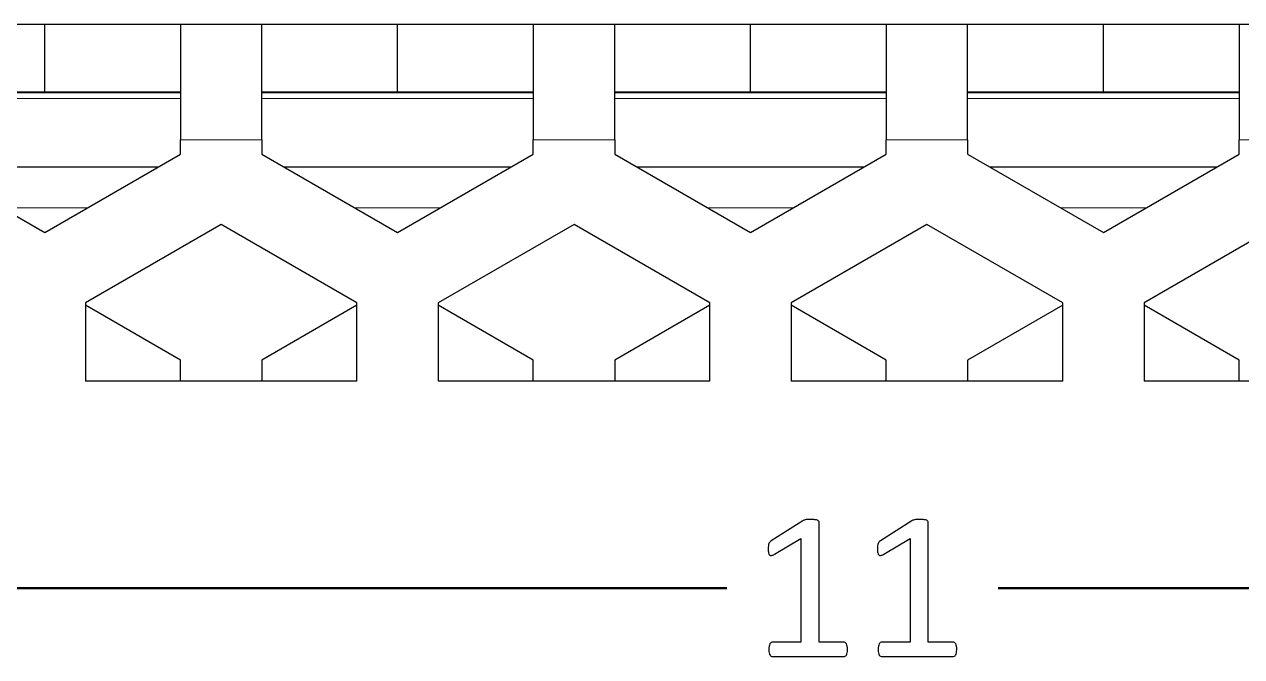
# Model space of a CAD drawing. Extents: x -260425 to 1294666, y -169889 to -2349.
# Drawn here: x 1001306 to 1001485.4, y -26343.7 to -26250.5 of the extents above; entities that cross this region are included whole.
import ezdxf

# ---------------------------------------------------------------- set-up
doc = ezdxf.new("R2010")
doc.units = 0
doc.header["$LTSCALE"] = 100
doc.layers.add('case', color=7, linetype='Continuous')
doc.layers.add('marking', color=7, linetype='Continuous')

# ---------------------------------------------------------------- blocks, each defined once
blk = doc.blocks.new('АТС')
at = {"layer": 'case', "lineweight": 25}
for points in [[(2852, 217.99), (2852, 217.99), (2832, 217.99), (2832, 217.99)], [(2852, 207.99), (2852, 207.99), (2852, 217.99), (2852, 217.99)], [(2872, 217.99), (2872, 217.99), (2852, 217.99), (2852, 217.99)], [(2884, 217.99), (2884, 217.99), (2872, 217.99), (2872, 217.99)], [(2872, 217.99), (2872, 217.99), (2872, 200.99), (2872, 200.99)], [(2884, 200.99), (2884, 200.99), (2884, 217.99), (2884, 217.99)], [(2904, 217.99), (2904, 217.99), (2884, 217.99), (2884, 217.99)], [(2904, 207.99), (2904, 207.99), (2904, 217.99), (2904, 217.99)], [(2924, 217.99), (2924, 217.99), (2904, 217.99), (2904, 217.99)], [(2924, 217.99), (2924, 217.99), (2924, 200.99), (2924, 200.99)], [(2936, 217.99), (2936, 217.99), (2924, 217.99), (2924, 217.99)], [(2936, 200.99), (2936, 200.99), (2936, 217.99), (2936, 217.99)], [(2956, 217.99), (2956, 217.99), (2936, 217.99), (2936, 217.99)], [(2956, 207.99), (2956, 207.99), (2956, 217.99), (2956, 217.99)], [(2976, 217.99), (2976, 217.99), (2956, 217.99), (2956, 217.99)], [(2988, 217.99), (2988, 217.99), (2976, 217.99), (2976, 217.99)], [(2976, 217.99), (2976, 217.99), (2976, 200.99), (2976, 200.99)], [(2988, 200.99), (2988, 200.99), (2988, 217.99), (2988, 217.99)], [(3008, 217.99), (3008, 217.99), (2988, 217.99), (2988, 217.99)], [(3008, 207.99), (3008, 207.99), (3008, 217.99), (3008, 217.99)], [(3028, 217.99), (3028, 217.99), (3008, 217.99), (3008, 217.99)], [(3028, 217.99), (3028, 217.99), (3028, 200.99), (3028, 200.99)], [(3040, 217.99), (3040, 217.99), (3028, 217.99), (3028, 217.99)], [(2852, 207.99), (2852, 207.99), (2832, 207.99), (2832, 207.99)], [(2872, 207.99), (2872, 207.99), (2852, 207.99), (2852, 207.99)], [(2904, 207.99), (2904, 207.99), (2884, 207.99), (2884, 207.99)], [(2924, 207.99), (2924, 207.99), (2904, 207.99), (2904, 207.99)], [(2956, 207.99), (2956, 207.99), (2936, 207.99), (2936, 207.99)], [(2976, 207.99), (2976, 207.99), (2956, 207.99), (2956, 207.99)], [(3008, 207.99), (3008, 207.99), (2988, 207.99), (2988, 207.99)], [(3028, 207.99), (3028, 207.99), (3008, 207.99), (3008, 207.99)], [(2872, 198.87), (2872, 198.87), (2872, 200.99), (2872, 200.99)], [(2884, 200.99), (2884, 200.99), (2884, 198.87), (2884, 198.87)], [(2924, 198.87), (2924, 198.87), (2924, 200.99), (2924, 200.99)], [(2936, 200.99), (2936, 200.99), (2936, 198.87), (2936, 198.87)], [(2976, 198.87), (2976, 198.87), (2976, 200.99), (2976, 200.99)], [(2988, 200.99), (2988, 200.99), (2988, 198.87), (2988, 198.87)], [(3028, 198.87), (3028, 198.87), (3028, 200.99), (3028, 200.99)], [(2832, 198.87), (2832, 198.87), (2852, 187.32), (2852, 187.32)], [(2852, 187.32), (2852, 187.32), (2872, 198.87), (2872, 198.87)], [(2884, 198.87), (2884, 198.87), (2904, 187.32), (2904, 187.32)], [(2904, 187.32), (2904, 187.32), (2924, 198.87), (2924, 198.87)], [(2936, 198.87), (2936, 198.87), (2956, 187.32), (2956, 187.32)], [(2956, 187.32), (2956, 187.32), (2976, 198.87), (2976, 198.87)], [(2988, 198.87), (2988, 198.87), (3008, 187.32), (3008, 187.32)], [(3008, 187.32), (3008, 187.32), (3028, 198.87), (3028, 198.87)], [(2835.25, 196.99), (2835.25, 196.99), (2868.75, 196.99), (2868.75, 196.99)], [(2887.25, 196.99), (2887.25, 196.99), (2920.75, 196.99), (2920.75, 196.99)], [(2939.25, 196.99), (2939.25, 196.99), (2972.75, 196.99), (2972.75, 196.99)], [(2991.25, 196.99), (2991.25, 196.99), (3024.75, 196.99), (3024.75, 196.99)], [(2878, 188.51), (2878, 188.51), (2858, 176.96), (2858, 176.96)], [(2898, 176.96), (2898, 176.96), (2878, 188.51), (2878, 188.51)], [(2930, 188.51), (2930, 188.51), (2910, 176.96), (2910, 176.96)], [(2950, 176.96), (2950, 176.96), (2930, 188.51), (2930, 188.51)], [(2982, 188.51), (2982, 188.51), (2962, 176.96), (2962, 176.96)], [(3002, 176.96), (3002, 176.96), (2982, 188.51), (2982, 188.51)], [(3034, 188.51), (3034, 188.51), (3014, 176.96), (3014, 176.96)], [(2858, 176.96), (2858, 176.96), (2858, 165.42), (2858, 165.42)], [(2872, 168.54), (2872, 168.54), (2858, 176.62), (2858, 176.62)], [(2898, 176.62), (2898, 176.62), (2884, 168.54), (2884, 168.54)], [(2898, 165.42), (2898, 165.42), (2898, 176.96), (2898, 176.96)], [(2910, 176.96), (2910, 176.96), (2910, 165.42), (2910, 165.42)], [(2924, 168.54), (2924, 168.54), (2910, 176.62), (2910, 176.62)], [(2950, 176.62), (2950, 176.62), (2936, 168.54), (2936, 168.54)], [(2950, 165.42), (2950, 165.42), (2950, 176.96), (2950, 176.96)], [(2962, 176.96), (2962, 176.96), (2962, 165.42), (2962, 165.42)], [(2976, 168.54), (2976, 168.54), (2962, 176.62), (2962, 176.62)], [(3002, 176.62), (3002, 176.62), (2988, 168.54), (2988, 168.54)], [(3002, 165.42), (3002, 165.42), (3002, 176.96), (3002, 176.96)], [(3014, 176.96), (3014, 176.96), (3014, 165.42), (3014, 165.42)], [(3028, 168.54), (3028, 168.54), (3014, 176.62), (3014, 176.62)], [(2872, 165.42), (2872, 165.42), (2872, 168.54), (2872, 168.54)], [(2884, 168.54), (2884, 168.54), (2884, 165.42), (2884, 165.42)], [(2924, 165.42), (2924, 165.42), (2924, 168.54), (2924, 168.54)], [(2936, 168.54), (2936, 168.54), (2936, 165.42), (2936, 165.42)], [(2976, 165.42), (2976, 165.42), (2976, 168.54), (2976, 168.54)], [(2988, 168.54), (2988, 168.54), (2988, 165.42), (2988, 165.42)], [(3028, 165.42), (3028, 165.42), (3028, 168.54), (3028, 168.54)], [(2898, 165.42), (2898, 165.42), (2858, 165.42), (2858, 165.42)], [(2950, 165.42), (2950, 165.42), (2910, 165.42), (2910, 165.42)], [(3002, 165.42), (3002, 165.42), (2962, 165.42), (2962, 165.42)], [(3054, 165.42), (3054, 165.42), (3014, 165.42), (3014, 165.42)]]:
    blk.add_open_spline(points, degree=3, dxfattribs=at)
at = {"layer": 'case', "lineweight": 18}
for points in [[(2832, 207.89), (2832, 207.89), (2872, 207.89), (2872, 207.89)], [(2832, 207.09), (2832, 207.09), (2872, 207.09), (2872, 207.09)], [(2884, 207.89), (2884, 207.89), (2924, 207.89), (2924, 207.89)], [(2884, 207.09), (2884, 207.09), (2924, 207.09), (2924, 207.09)], [(2936, 207.89), (2936, 207.89), (2976, 207.89), (2976, 207.89)], [(2936, 207.09), (2936, 207.09), (2976, 207.09), (2976, 207.09)], [(2988, 207.89), (2988, 207.89), (3028, 207.89), (3028, 207.89)], [(2988, 207.09), (2988, 207.09), (3028, 207.09), (3028, 207.09)], [(2884, 200.99), (2884, 200.99), (2872, 200.99), (2872, 200.99)], [(2936, 200.99), (2936, 200.99), (2924, 200.99), (2924, 200.99)], [(2988, 200.99), (2988, 200.99), (2976, 200.99), (2976, 200.99)], [(3040, 200.99), (3040, 200.99), (3028, 200.99), (3028, 200.99)], [(2845.65, 190.99), (2845.65, 190.99), (2858.36, 190.99), (2858.36, 190.99)], [(2897.64, 190.99), (2897.64, 190.99), (2910.36, 190.99), (2910.36, 190.99)], [(2949.64, 190.99), (2949.64, 190.99), (2962.36, 190.99), (2962.36, 190.99)], [(3001.65, 190.99), (3001.65, 190.99), (3014.36, 190.99), (3014.36, 190.99)]]:
    blk.add_open_spline(points, degree=3, dxfattribs=at)
at = {"layer": 'marking'}
for points in [[(2970.3, 125.92), (2970.3, 125.72), (2970.28, 125.56), (2970.25, 125.43), (2970.25, 125.43), (2970.22, 125.29), (2970.18, 125.18), (2970.13, 125.1), (2970.13, 125.1), (2970.07, 125.02), (2970.02, 124.96), (2969.95, 124.92), (2969.95, 124.92), (2969.88, 124.89), (2969.81, 124.87), (2969.74, 124.87), (2969.74, 124.87), (2969.74, 124.87), (2959.26, 124.87), (2959.26, 124.87), (2959.26, 124.87), (2959.19, 124.87), (2959.13, 124.89), (2959.06, 124.92), (2959.06, 124.92), (2959, 124.96), (2958.94, 125.02), (2958.89, 125.1), (2958.89, 125.1), (2958.83, 125.18), (2958.79, 125.29), (2958.76, 125.43), (2958.76, 125.43), (2958.72, 125.56), (2958.71, 125.72), (2958.71, 125.92), (2958.71, 125.92), (2958.71, 126.1), (2958.72, 126.26), (2958.76, 126.4), (2958.76, 126.4), (2958.79, 126.53), (2958.82, 126.64), (2958.87, 126.73), (2958.87, 126.73), (2958.91, 126.82), (2958.97, 126.88), (2959.04, 126.93), (2959.04, 126.93), (2959.11, 126.98), (2959.18, 127), (2959.26, 127), (2959.26, 127), (2959.26, 127), (2963.44, 127), (2963.44, 127), (2963.44, 127), (2963.44, 127), (2963.44, 142.27), (2963.44, 142.27), (2963.44, 142.27), (2963.44, 142.27), (2959.56, 139.95), (2959.56, 139.95), (2959.56, 139.95), (2959.36, 139.85), (2959.2, 139.79), (2959.08, 139.77), (2959.08, 139.77), (2958.97, 139.75), (2958.87, 139.77), (2958.8, 139.84), (2958.8, 139.84), (2958.72, 139.91), (2958.68, 140.02), (2958.65, 140.17), (2958.65, 140.17), (2958.62, 140.32), (2958.61, 140.52), (2958.61, 140.76), (2958.61, 140.76), (2958.61, 140.93), (2958.62, 141.09), (2958.63, 141.21), (2958.63, 141.21), (2958.65, 141.33), (2958.68, 141.43), (2958.71, 141.52), (2958.71, 141.52), (2958.74, 141.6), (2958.78, 141.67), (2958.84, 141.74), (2958.84, 141.74), (2958.89, 141.79), (2958.97, 141.86), (2959.06, 141.92), (2959.06, 141.92), (2959.06, 141.92), (2963.69, 144.88), (2963.69, 144.88), (2963.69, 144.88), (2963.73, 144.91), (2963.78, 144.94), (2963.84, 144.96), (2963.84, 144.96), (2963.9, 144.97), (2963.98, 145), (2964.07, 145.02), (2964.07, 145.02), (2964.17, 145.04), (2964.27, 145.05), (2964.4, 145.06), (2964.4, 145.06), (2964.52, 145.06), (2964.68, 145.06), (2964.87, 145.06), (2964.87, 145.06), (2965.11, 145.06), (2965.32, 145.05), (2965.49, 145.03), (2965.49, 145.03), (2965.65, 145.01), (2965.78, 144.99), (2965.87, 144.95), (2965.87, 144.95), (2965.97, 144.91), (2966.03, 144.86), (2966.06, 144.81), (2966.06, 144.81), (2966.09, 144.75), (2966.11, 144.69), (2966.11, 144.63), (2966.11, 144.63), (2966.11, 144.63), (2966.11, 127), (2966.11, 127), (2966.11, 127), (2966.11, 127), (2969.74, 127), (2969.74, 127), (2969.74, 127), (2969.82, 127), (2969.9, 126.98), (2969.97, 126.93), (2969.97, 126.93), (2970.04, 126.88), (2970.1, 126.82), (2970.15, 126.73), (2970.15, 126.73), (2970.2, 126.64), (2970.23, 126.53), (2970.26, 126.4), (2970.26, 126.4), (2970.29, 126.26), (2970.3, 126.1), (2970.3, 125.92)], [(2986.39, 125.92), (2986.39, 125.72), (2986.37, 125.56), (2986.34, 125.43), (2986.34, 125.43), (2986.31, 125.29), (2986.27, 125.18), (2986.22, 125.1), (2986.22, 125.1), (2986.17, 125.02), (2986.11, 124.96), (2986.04, 124.92), (2986.04, 124.92), (2985.97, 124.89), (2985.9, 124.87), (2985.83, 124.87), (2985.83, 124.87), (2985.83, 124.87), (2975.36, 124.87), (2975.36, 124.87), (2975.36, 124.87), (2975.29, 124.87), (2975.22, 124.89), (2975.15, 124.92), (2975.15, 124.92), (2975.09, 124.96), (2975.03, 125.02), (2974.98, 125.1), (2974.98, 125.1), (2974.92, 125.18), (2974.88, 125.29), (2974.85, 125.43), (2974.85, 125.43), (2974.81, 125.56), (2974.8, 125.72), (2974.8, 125.92), (2974.8, 125.92), (2974.8, 126.1), (2974.81, 126.26), (2974.85, 126.4), (2974.85, 126.4), (2974.88, 126.53), (2974.92, 126.64), (2974.96, 126.73), (2974.96, 126.73), (2975.01, 126.82), (2975.06, 126.88), (2975.13, 126.93), (2975.13, 126.93), (2975.2, 126.98), (2975.28, 127), (2975.36, 127), (2975.36, 127), (2975.36, 127), (2979.53, 127), (2979.53, 127), (2979.53, 127), (2979.53, 127), (2979.53, 142.27), (2979.53, 142.27), (2979.53, 142.27), (2979.53, 142.27), (2975.65, 139.95), (2975.65, 139.95), (2975.65, 139.95), (2975.45, 139.85), (2975.3, 139.79), (2975.18, 139.77), (2975.18, 139.77), (2975.06, 139.75), (2974.96, 139.77), (2974.89, 139.84), (2974.89, 139.84), (2974.81, 139.91), (2974.77, 140.02), (2974.74, 140.17), (2974.74, 140.17), (2974.71, 140.32), (2974.7, 140.52), (2974.7, 140.76), (2974.7, 140.76), (2974.7, 140.93), (2974.71, 141.09), (2974.73, 141.21), (2974.73, 141.21), (2974.74, 141.33), (2974.77, 141.43), (2974.8, 141.52), (2974.8, 141.52), (2974.83, 141.6), (2974.87, 141.67), (2974.93, 141.74), (2974.93, 141.74), (2974.98, 141.79), (2975.06, 141.86), (2975.15, 141.92), (2975.15, 141.92), (2975.15, 141.92), (2979.78, 144.88), (2979.78, 144.88), (2979.78, 144.88), (2979.82, 144.91), (2979.87, 144.94), (2979.93, 144.96), (2979.93, 144.96), (2980, 144.97), (2980.08, 145), (2980.17, 145.02), (2980.17, 145.02), (2980.26, 145.04), (2980.37, 145.05), (2980.49, 145.06), (2980.49, 145.06), (2980.61, 145.06), (2980.77, 145.06), (2980.96, 145.06), (2980.96, 145.06), (2981.2, 145.06), (2981.41, 145.05), (2981.58, 145.03), (2981.58, 145.03), (2981.74, 145.01), (2981.87, 144.99), (2981.96, 144.95), (2981.96, 144.95), (2982.06, 144.91), (2982.12, 144.86), (2982.15, 144.81), (2982.15, 144.81), (2982.18, 144.75), (2982.2, 144.69), (2982.2, 144.63), (2982.2, 144.63), (2982.2, 144.63), (2982.2, 127), (2982.2, 127), (2982.2, 127), (2982.2, 127), (2985.83, 127), (2985.83, 127), (2985.83, 127), (2985.91, 127), (2985.99, 126.98), (2986.06, 126.93), (2986.06, 126.93), (2986.13, 126.88), (2986.19, 126.82), (2986.24, 126.73), (2986.24, 126.73), (2986.29, 126.64), (2986.32, 126.53), (2986.35, 126.4), (2986.35, 126.4), (2986.38, 126.26), (2986.39, 126.1), (2986.39, 125.92)]]:
    blk.add_open_spline(points, degree=3, knots=[0, 0, 0, 0, 0.025, 0.025, 0.025, 0.025, 0.05, 0.05, 0.05, 0.05, 0.075, 0.075, 0.075, 0.075, 0.1, 0.1, 0.1, 0.1, 0.125, 0.125, 0.125, 0.125, 0.15, 0.15, 0.15, 0.15, 0.175, 0.175, 0.175, 0.175, 0.2, 0.2, 0.2, 0.2, 0.225, 0.225, 0.225, 0.225, 0.25, 0.25, 0.25, 0.25, 0.275, 0.275, 0.275, 0.275, 0.3, 0.3, 0.3, 0.3, 0.325, 0.325, 0.325, 0.325, 0.35, 0.35, 0.35, 0.35, 0.375, 0.375, 0.375, 0.375, 0.4, 0.4, 0.4, 0.4, 0.425, 0.425, 0.425, 0.425, 0.45, 0.45, 0.45, 0.45, 0.475, 0.475, 0.475, 0.475, 0.5, 0.5, 0.5, 0.5, 0.525, 0.525, 0.525, 0.525, 0.55, 0.55, 0.55, 0.55, 0.575, 0.575, 0.575, 0.575, 0.6, 0.6, 0.6, 0.6, 0.625, 0.625, 0.625, 0.625, 0.65, 0.65, 0.65, 0.65, 0.675, 0.675, 0.675, 0.675, 0.7, 0.7, 0.7, 0.7, 0.725, 0.725, 0.725, 0.725, 0.75, 0.75, 0.75, 0.75, 0.775, 0.775, 0.775, 0.775, 0.8, 0.8, 0.8, 0.8, 0.825, 0.825, 0.825, 0.825, 0.85, 0.85, 0.85, 0.85, 0.875, 0.875, 0.875, 0.875, 0.9, 0.9, 0.9, 0.9, 0.925, 0.925, 0.925, 0.925, 0.95, 0.95, 0.95, 0.95, 1, 1, 1, 1], dxfattribs=at)
at = {"layer": 'marking', "lineweight": 50}
for points in [[(2809, 134.97), (2809, 134.97), (2952.5, 134.97), (2952.5, 134.97)], [(2992.5, 134.97), (2992.5, 134.97), (3136, 134.97), (3136, 134.97)]]:
    blk.add_open_spline(points, degree=3, dxfattribs=at)

msp = doc.modelspace()

# ---------------------------------------------------------------- block references
msp.add_blockref('АТС', (998457.03, -26468.52))

doc.saveas('drawing.dxf')
